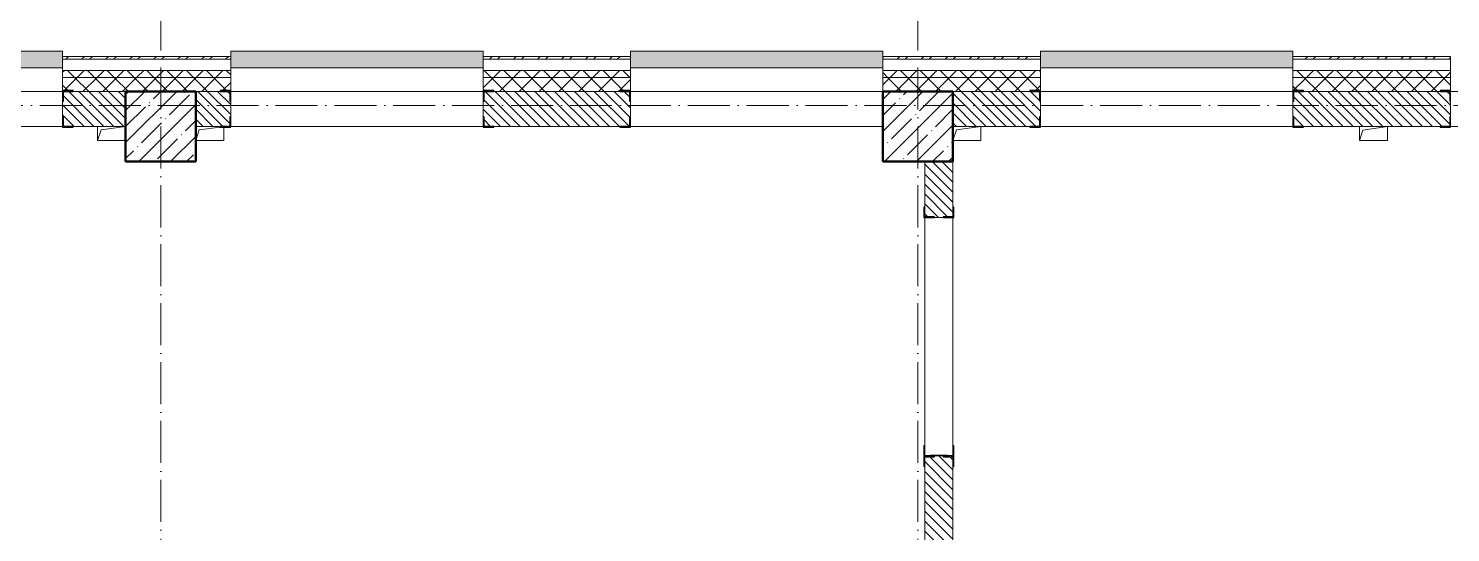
# Model space of a CAD drawing. Header units: millimetres. Extents: x -213536 to 1564669, y 70501 to 942238.
# Drawn here: x 626528 to 636671, y 368816 to 372411 of the extents above; entities that cross this region are included whole.
import ezdxf

# ---------------------------------------------------------------- set-up
doc = ezdxf.new("R2010")
doc.units = ezdxf.units.MM
doc.linetypes.add('50_200_ШТРИХ_1Т_ш5_п1_п1_', pattern=[700, 500, -100, 0, -100])
for name, color, linetype, lineweight in [('A-GENM-____-MCUT', 7, 'Continuous', 25), ('A-GENM-____-OTLN', 7, 'Continuous', 9), ('A-GENM-____-OTLN-1', 7, 'Continuous', 25), ('A-GLAZ-____-OTLN', 7, 'Continuous', 9), ('A-WALL-____-MCUT', 7, 'Continuous', 13), ('A-WALL-____-MCUT-1', 7, 'Continuous', 9), ('A-WALL-____-OTLN', 7, 'Continuous', 9), ('A-WALL-____-PATT-1', 7, 'Continuous', 9), ('A-WALL-FNSH-MCUT-1', 7, 'Continuous', 9), ('I-WALL-____-OTLN', 7, 'Continuous', 9), ('S-COLS-____-MCUT', 7, 'Continuous', 50), ('S-COLS-____-OTLN', 7, 'Continuous', 9), ('S-GRID-____-OTLN-1', 7, '50_200_ШТРИХ_1Т_ш5_п1_п1_', 9)]:
    doc.layers.add(name, color=color, linetype=linetype, lineweight=lineweight)
doc.layers.add('A-GLAZ-____-OTLN-1', color=7, linetype='Continuous', lineweight=9, true_color=0xc0c0c0)
pattern_1 = [(45, (549721.47, 286281.11), (-70.71068, 70.71068), []), (135, (549721.47, 286281.11), (-70.71068, -70.71068), [])]
pattern_2 = [(135, (549721.475, 286281.11), (-35.35534, -35.35534), [])]

# ---------------------------------------------------------------- blocks, each defined once
blk = doc.blocks.new('BSC_Колонна _Прямоугольная - 500х500-V41-АР1_План отверстий 3 этажа в осях 1-64_Ю-ЯЯ')
at = {"layer": 'S-COLS-____-OTLN'}
h = blk.add_hatch(dxfattribs=at)
h.set_pattern_fill('FP_49', color=256, style=0, pattern_type=2)
h.set_pattern_definition([(45, (-83150, -85431.04), (-114.04925, 114.04925), []), (45, (-83035.95, -85431.04), (-114.04925, 114.04925), [201.613, -40.323, 3.353, -36.97])])
h.paths.add_polyline_path([(-250, -250), (250, -250), (250, 250), (-250, 250)], flags=0)
at = {"layer": 'S-COLS-____-MCUT'}
for p, q in [((250, 250), (-250, 250)), ((-250, 250), (-250, -250)), ((250, -250), (250, 250)), ((-250, -250), (250, -250))]:
    blk.add_line(p, q, dxfattribs=at)
blk = doc.blocks.new('BSC_Колонна _Прямоугольная - 500х500-V43-АР1_План отверстий 3 этажа в осях 1-64_Ю-ЯЯ')
at = {"layer": 'S-COLS-____-OTLN'}
h = blk.add_hatch(dxfattribs=at)
h.set_pattern_fill('FP_51', color=256, style=0, pattern_type=2)
h.set_pattern_definition([(45, (-77750, -85431.04), (-114.04925, 114.04925), []), (45, (-77635.95, -85431.04), (-114.04925, 114.04925), [201.613, -40.323, 3.353, -36.97])])
h.paths.add_polyline_path([(-250, -250), (250, -250), (250, 250), (-250, 250)], flags=0)
at = {"layer": 'S-COLS-____-MCUT'}
for p, q in [((250, 250), (-250, 250)), ((-250, 250), (-250, -250)), ((250, -250), (250, 250)), ((-250, -250), (250, -250))]:
    blk.add_line(p, q, dxfattribs=at)
blk = doc.blocks.new('Фахверк_СКБ_Уголок - 250_2700-27497298-АР1_План отверстий 3 этажа в осях 1-64_Ю-ЯЯ')
at = {"layer": 'A-GENM-____-MCUT'}
for p, q in [((200, 181), (125, 181)), ((125, 181), (125, 106)), ((125, 106), (131, 106)), ((131, 106), (131, 175)), ((131, 175), (200, 175)), ((200, 175), (200, 181)), ((131, -6), (125, -6)), ((125, -6), (125, -81)), ((125, -81), (200, -81)), ((131, -75), (131, -6)), ((200, -75), (131, -75)), ((200, -81), (200, -75))]:
    blk.add_line(p, q, dxfattribs=at)
blk = doc.blocks.new('154_Стойка_СКБ_Уголок - СМ-2480_200-28346303-АР1_План отверстий 3 этажа в осях 1-64_Ю-ЯЯ')
at = {"layer": 'A-GENM-____-MCUT'}
for p, q in [((125, 156), (125, 81)), ((200, 156), (125, 156)), ((131, 81), (131, 150)), ((131, 150), (200, 150)), ((200, 150), (200, 156)), ((125, 81), (131, 81)), ((131, 19), (125, 19)), ((125, 19), (125, -56)), ((131, -50), (131, 19)), ((125, -56), (200, -56)), ((200, -50), (131, -50)), ((200, -56), (200, -50))]:
    blk.add_line(p, q, dxfattribs=at)
blk = doc.blocks.new('Стойка_Влож_Полоса боковая - Полоса-V164-АР1_План отверстий 3 этажа в осях 1-64_Ю-ЯЯ')
at = {"layer": 'A-GENM-____-OTLN'}
for p, q in [((-5, 60), (0, 60)), ((-5, -60), (-5, 60)), ((0, 31), (0, -31)), ((0, -60), (-5, -60))]:
    blk.add_line(p, q, dxfattribs=at)
blk = doc.blocks.new('Стойка_Влож_Уголок_Опорный - Уголок-28213941-АР1_План отверстий 3 этажа в осях 1-64_Ю-ЯЯ')
at = {"layer": 'A-GENM-____-OTLN'}
for p, q in [((-212, -6), (-212, 0)), ((0, 0), (0, -6)), ((-212, -75), (-212, -6)), ((-212, -6), (-206, -6)), ((-212, -75), (-206, -75)), ((-6, -6), (0, -6)), ((-6, -75), (0, -75)), ((0, -6), (0, -75))]:
    blk.add_line(p, q, dxfattribs=at)
blk = doc.blocks.new('Фахверк_СКБ_Уголок - 200_3960-28268576-АР1_План отверстий 3 этажа в осях 1-64_Ю-ЯЯ')
at = {"layer": 'A-GENM-____-MCUT'}
for p, q in [((200, 156), (125, 156)), ((125, 156), (125, 81)), ((131, 81), (131, 150)), ((131, 150), (200, 150)), ((200, 150), (200, 156)), ((125, 81), (131, 81)), ((131, 19), (125, 19)), ((125, 19), (125, -56)), ((131, -50), (131, 19)), ((125, -56), (200, -56)), ((200, -50), (131, -50)), ((200, -56), (200, -50))]:
    blk.add_line(p, q, dxfattribs=at)
blk = doc.blocks.new('AR_Отверстие прямоугольное _в плите_ - AR_Отверстие прямоугольное _в плите_-30510712-АР1_План отверстий 3 этажа в осях 1-64_Ю-ЯЯ')
at = {"layer": 'A-GENM-____-OTLN'}
for p, q in [((-100, 50), (-100, -50)), ((-100, -50), (-75, 25)), ((-75, 25), (100, 50)), ((-100, -50), (100, -50))]:
    blk.add_line(p, q, dxfattribs=at)
blk = doc.blocks.new('AR_Отверстие прямоугольное _в плите_ - AR_Отверстие прямоугольное _в плите_-V175-АР1_План отверстий 3 этажа в осях 1-64_Ю-ЯЯ')
at = {"layer": 'A-GENM-____-OTLN'}
for p, q in [((-100, -50), (-75, 25)), ((-75, 25), (100, 50)), ((100, -50), (100, 50)), ((-100, -50), (100, -50))]:
    blk.add_line(p, q, dxfattribs=at)
blk = doc.blocks.new('AR_Отверстие прямоугольное _в плите_ - AR_Отверстие прямоугольное _в плите_-V181-АР1_План отверстий 3 этажа в осях 1-64_Ю-ЯЯ')
at = {"layer": 'A-GENM-____-OTLN'}
for p, q in [((-100, -50), (-75, 25)), ((-75, 25), (75, 46)), ((100, -50), (100, 44)), ((-100, -50), (100, -50))]:
    blk.add_line(p, q, dxfattribs=at)
blk = doc.blocks.new('AR_Отверстие прямоугольное _в плите_ - AR_Отверстие прямоугольное _в плите_-V182-АР1_План отверстий 3 этажа в осях 1-64_Ю-ЯЯ')
at = {"layer": 'A-GENM-____-OTLN'}
for p, q in [((100, 50), (-100, 50)), ((-100, 50), (-100, -50)), ((-100, -50), (-75, 25)), ((-75, 25), (100, 50)), ((100, -50), (100, 50)), ((-100, -50), (100, -50))]:
    blk.add_line(p, q, dxfattribs=at)
blk = doc.blocks.new('Отлив_СКБ - Отлив витража_120_НВФ-31885689-АР1_План отверстий 3 этажа в осях 1-64_Ю-ЯЯ')
at = {"layer": 'A-GLAZ-____-OTLN-1'}
for points in [[(1800, 2), (1800, 120), (0, 120), (0, 2), (737, 2)], [(1800, 0), (1800, 2), (0, 2), (0, 0), (737, 0)]]:
    blk.add_hatch(color=256, dxfattribs=at).paths.add_polyline_path(points, flags=0)
at = {"layer": 'A-GLAZ-____-OTLN'}
for p, q in [((0, 83), (0, 120)), ((1800, 120), (0, 120)), ((1800, 120), (1800, 83)), ((0, 2), (1800, 2)), ((1800, 0), (0, 0))]:
    blk.add_line(p, q, dxfattribs=at)

msp = doc.modelspace()

# ---------------------------------------------------------------- hatches: boundary and pattern name
at = {"layer": 'A-WALL-____-PATT-1'}
h = msp.add_hatch(dxfattribs=at)
h.set_pattern_fill('FP_6', color=256, style=0, pattern_type=2)
h.set_pattern_definition([(45, (549721.47, 286281.11), (-85.53659, 85.53659), []), (45, (549778.5, 286281.11), (-85.53659, 85.53659), [])])
h.paths.add_polyline_path([(635546.5, 372192.2), (636671.5, 372192.2), (636671.5, 372212.2), (635546.5, 372212.2)], flags=0)
h.paths.add_polyline_path([(630127.1, 372192.2), (630821.5, 372192.2), (630821.5, 372212.2), (629771.5, 372212.2), (629771.5, 372192.2)], flags=0)
h.paths.add_polyline_path([(632778.3, 372192.2), (633746.5, 372192.2), (633746.5, 372212.2), (632621.5, 372212.2), (632621.5, 372192.2)], flags=0)
h.paths.add_polyline_path([(626771.5, 372192.2), (627971.5, 372192.2), (627971.5, 372212.2), (626771.5, 372212.2)], flags=0)
h.paths.add_polyline_path([(624456.5, 372192.2), (624971.5, 372192.2), (624971.5, 372212.2), (624456.5, 372212.2)], flags=0)
h = msp.add_hatch(dxfattribs=at)
h.set_pattern_fill('FP_4', color=256, style=0, pattern_type=2)
h.set_pattern_definition(pattern_1)
h.paths.add_polyline_path([(651201.5, 372062.2), (651201.5, 372112.2), (644221.5, 372112.2), (644221.5, 372062.2), (648685.4, 372062.2)], flags=0)
h.paths.add_polyline_path([(643221.5, 372062.2), (643221.5, 372112.2), (641471.5, 372112.2), (641471.5, 372062.2), (641615.6, 372062.2)], flags=0)
h.paths.add_polyline_path([(635546.5, 372062.2), (636671.5, 372062.2), (636671.5, 372112.2), (635546.5, 372112.2)], flags=0)
h.paths.add_polyline_path([(633746.5, 372062.2), (633746.5, 372112.2), (632621.5, 372112.2), (632621.5, 372062.2), (633662, 372062.2)], flags=0)
h.paths.add_polyline_path([(630127.1, 372062.2), (630821.5, 372062.2), (630821.5, 372112.2), (629771.5, 372112.2), (629771.5, 372062.2)], flags=0)
h.paths.add_polyline_path([(626771.5, 372062.2), (627971.5, 372062.2), (627971.5, 372112.2), (626771.5, 372112.2)], flags=0)
h.paths.add_polyline_path([(624971.5, 372062.2), (624971.5, 372112.2), (621421.5, 372112.2), (621421.5, 372062.2), (623940.9, 372062.2)], flags=0)
h.paths.add_polyline_path([(619621.5, 372062.2), (619621.5, 372112.2), (618421.5, 372112.2), (618421.5, 372062.2)], flags=0)
h.paths.add_polyline_path([(613621.5, 372062.2), (613621.5, 372112.2), (612371.5, 372112.2), (612371.5, 372062.2), (613336.2, 372062.2)], flags=0)
h.paths.add_polyline_path([(615421.5, 372062.2), (616621.5, 372062.2), (616621.5, 372112.2), (615421.5, 372112.2)], flags=0)
h.paths.add_polyline_path([(607571.5, 372062.2), (607571.5, 372112.2), (606371.5, 372112.2), (606371.5, 372062.2)], flags=0)
h.paths.add_polyline_path([(610571.5, 372062.2), (610571.5, 372112.2), (609371.5, 372112.2), (609371.5, 372062.2), (609801.2, 372062.2)], flags=0)
h.paths.add_polyline_path([(604571.5, 372062.2), (604571.5, 372112.2), (603371.5, 372112.2), (603371.5, 372062.2)], flags=0)
h.paths.add_polyline_path([(601571.5, 372062.2), (601571.5, 372112.2), (599771.5, 372112.2), (599771.5, 372062.2)], flags=0)
h = msp.add_hatch(dxfattribs=at)
h.set_pattern_fill('FP_4', color=256, style=0, pattern_type=2)
h.set_pattern_definition(pattern_1)
h.paths.add_polyline_path([(651121.5, 371962.2), (651201.5, 371962.2), (651201.5, 372062.2), (644221.5, 372062.2), (644221.5, 371962.2), (651071.5, 371962.2)], flags=0)
h.paths.add_polyline_path([(643221.5, 371962.2), (643221.5, 372062.2), (641471.5, 372062.2), (641471.5, 371968.2), (641546.5, 371968.2), (641546.5, 371962.2), (642721.5, 371962.2)], flags=0)
h.paths.add_polyline_path([(633671.5, 371962.2), (633671.5, 371968.2), (633746.5, 371968.2), (633746.5, 372062.2), (632621.5, 372062.2), (632621.5, 371962.2), (633662, 371962.2)], flags=0)
h.paths.add_polyline_path([(636313.2, 371962.2), (636596.5, 371962.2), (636596.5, 371968.2), (636671.5, 371968.2), (636671.5, 372062.2), (635546.5, 372062.2), (635546.5, 371968.2), (635621.5, 371968.2), (635621.5, 371962.2)], flags=0)
h.paths.add_polyline_path([(630746.5, 371962.2), (630746.5, 371968.2), (630821.5, 371968.2), (630821.5, 372062.2), (629771.5, 372062.2), (629771.5, 371968.2), (629846.5, 371968.2), (629846.5, 371962.2), (630127.1, 371962.2)], flags=0)
h.paths.add_polyline_path([(627896.5, 371962.2), (627896.5, 371968.2), (627971.5, 371968.2), (627971.5, 372062.2), (626771.5, 372062.2), (626771.5, 371968.2), (626846.5, 371968.2), (626846.5, 371962.2), (627721.5, 371962.2)], flags=0)
h.paths.add_polyline_path([(624971.5, 371962.2), (624971.5, 372062.2), (621421.5, 372062.2), (621421.5, 371968.2), (621496.5, 371968.2), (621496.5, 371962.2), (624471.5, 371962.2)], flags=0)
h.paths.add_polyline_path([(618921.5, 371962.2), (619546.5, 371962.2), (619546.5, 371968.2), (619621.5, 371968.2), (619621.5, 372062.2), (618421.5, 372062.2), (618421.5, 371962.2)], flags=0)
h.paths.add_polyline_path([(612971.5, 371962.2), (613546.5, 371962.2), (613546.5, 371968.2), (613621.5, 371968.2), (613621.5, 372062.2), (612371.5, 372062.2), (612371.5, 371968.2), (612446.5, 371968.2), (612446.5, 371962.2), (612471.5, 371962.2)], flags=0)
h.paths.add_polyline_path([(615496.5, 371962.2), (616546.5, 371962.2), (616546.5, 371968.2), (616621.5, 371968.2), (616621.5, 372062.2), (615421.5, 372062.2), (615421.5, 371968.2), (615496.5, 371968.2)], flags=0)
h.paths.add_polyline_path([(609801.2, 371962.2), (610496.5, 371962.2), (610496.5, 371968.2), (610571.5, 371968.2), (610571.5, 372062.2), (609371.5, 372062.2), (609371.5, 371968.2), (609446.5, 371968.2), (609446.5, 371962.2)], flags=0)
h.paths.add_polyline_path([(607496.5, 371962.2), (607496.5, 371968.2), (607571.5, 371968.2), (607571.5, 372062.2), (606371.5, 372062.2), (606371.5, 371968.2), (606446.5, 371968.2), (606446.5, 371962.2), (606971.5, 371962.2)], flags=0)
h.paths.add_polyline_path([(603446.5, 371962.2), (604496.5, 371962.2), (604496.5, 371968.2), (604571.5, 371968.2), (604571.5, 372062.2), (603371.5, 372062.2), (603371.5, 371968.2), (603446.5, 371968.2)], flags=0)
h.paths.add_polyline_path([(601496.5, 371962.2), (601496.5, 371968.2), (601571.5, 371968.2), (601571.5, 372062.2), (599771.5, 372062.2), (599771.5, 371962.2), (600721.5, 371962.2)], flags=0)
h = msp.add_hatch(dxfattribs=at)
h.set_pattern_fill('FP_9', color=256, style=0, pattern_type=2)
h.set_pattern_definition(pattern_2)
h.paths.add_polyline_path([(626777.5, 371712.2), (627221.5, 371712.2), (627221.5, 371962.2), (626777.5, 371962.2), (626777.5, 371893.2), (626771.5, 371893.2), (626771.5, 371781.2), (626777.5, 371781.2)], flags=0)
h = msp.add_hatch(dxfattribs=at)
h.set_pattern_fill('FP_9', color=256, style=0, pattern_type=2)
h.set_pattern_definition(pattern_2)
h.paths.add_polyline_path([(630815.5, 371712.2), (630815.5, 371781.2), (630821.5, 371781.2), (630821.5, 371893.2), (630815.5, 371893.2), (630815.5, 371962.2), (629777.5, 371962.2), (629777.5, 371893.2), (629771.5, 371893.2), (629771.5, 371781.2), (629777.5, 371781.2), (629777.5, 371712.2), (630746.5, 371712.2)], flags=0)
h.paths.add_polyline_path([(627721.5, 371712.2), (627965.5, 371712.2), (627965.5, 371781.2), (627971.5, 371781.2), (627971.5, 371893.2), (627965.5, 371893.2), (627965.5, 371962.2), (627721.5, 371962.2), (627721.5, 371893.2)], flags=0)
h = msp.add_hatch(dxfattribs=at)
h.set_pattern_fill('FP_9', color=256, style=0, pattern_type=2)
h.set_pattern_definition(pattern_2)
h.paths.add_polyline_path([(636665.5, 371712.2), (636665.5, 371781.2), (636671.5, 371781.2), (636671.5, 371893.2), (636665.5, 371893.2), (636665.5, 371962.2), (635552.5, 371962.2), (635552.5, 371893.2), (635546.5, 371893.2), (635546.5, 371781.2), (635552.5, 371781.2), (635552.5, 371712.2), (636596.5, 371712.2)], flags=0)
h.paths.add_polyline_path([(633740.5, 371712.2), (633740.5, 371781.2), (633746.5, 371781.2), (633746.5, 371893.2), (633740.5, 371893.2), (633740.5, 371962.2), (633121.5, 371962.2), (633121.5, 371712.2), (633671.5, 371712.2)], flags=0)
h = msp.add_hatch(dxfattribs=at)
h.set_pattern_fill('FP_9', color=256, style=0, pattern_type=2)
h.set_pattern_definition(pattern_2)
h.paths.add_polyline_path([(633121.5, 368462.2), (633121.5, 369356.2), (633052.5, 369356.2), (633052.5, 369362.2), (632990.5, 369362.2), (632990.5, 369356.2), (632921.5, 369356.2), (632921.5, 368462.2)], flags=0)
h.paths.add_polyline_path([(633052.5, 371062.2), (633052.5, 371068.2), (633121.5, 371068.2), (633121.5, 371462.2), (632921.5, 371462.2), (632921.5, 371068.2), (632990.5, 371068.2), (632990.5, 371062.2)], flags=0)

# ---------------------------------------------------------------- linework, layer by layer
at = {"layer": 'A-WALL-____-MCUT'}
for p, q in [((627971.5, 372192.2), (626771.5, 372192.2)), ((626771.5, 372192.2), (626771.5, 371968.2)), ((627971.5, 371968.2), (627971.5, 372192.2)), ((630821.5, 372192.2), (629771.5, 372192.2)), ((629771.5, 372192.2), (629771.5, 371968.2)), ((630821.5, 371968.2), (630821.5, 372192.2)), ((633746.5, 372192.2), (632621.5, 372192.2)), ((632621.5, 372192.2), (632621.5, 371962.2)), ((633746.5, 371968.2), (633746.5, 372192.2)), ((636671.5, 372192.2), (635546.5, 372192.2)), ((635546.5, 372192.2), (635546.5, 371968.2)), ((636671.5, 371968.2), (636671.5, 372192.2)), ((626771.5, 371893.2), (626771.5, 371781.2)), ((627971.5, 371781.2), (627971.5, 371893.2)), ((629771.5, 371893.2), (629771.5, 371781.2)), ((630821.5, 371781.2), (630821.5, 371893.2)), ((633746.5, 371781.2), (633746.5, 371893.2)), ((635546.5, 371893.2), (635546.5, 371781.2)), ((636671.5, 371781.2), (636671.5, 371893.2)), ((626846.5, 371712.2), (627221.5, 371712.2)), ((627721.5, 371712.2), (627896.5, 371712.2)), ((629846.5, 371712.2), (630746.5, 371712.2)), ((633121.5, 371712.2), (633671.5, 371712.2)), ((635621.5, 371712.2), (636596.5, 371712.2)), ((632921.5, 371462.2), (632921.5, 371137.2)), ((633121.5, 371137.2), (633121.5, 371462.2)), ((632990.5, 371062.2), (633052.5, 371062.2)), ((632921.5, 369287.2), (632921.5, 368462.2)), ((633121.5, 368462.2), (633121.5, 369287.2))]:
    msp.add_line(p, q, dxfattribs=at)
at = {"layer": 'A-WALL-____-MCUT-1'}
for p, q in [((627971.5, 372112.2), (626771.5, 372112.2)), ((627971.5, 372062.2), (626771.5, 372062.2)), ((630821.5, 372112.2), (629771.5, 372112.2)), ((630821.5, 372062.2), (629771.5, 372062.2)), ((633746.5, 372112.2), (632621.5, 372112.2)), ((633746.5, 372062.2), (632621.5, 372062.2)), ((636671.5, 372112.2), (635546.5, 372112.2)), ((636671.5, 372062.2), (635546.5, 372062.2)), ((626846.5, 371962.2), (627221.5, 371962.2)), ((627721.5, 371962.2), (627896.5, 371962.2)), ((627896.5, 371962.2), (627721.5, 371962.2)), ((629846.5, 371962.2), (630746.5, 371962.2)), ((630746.5, 371962.2), (629846.5, 371962.2)), ((633121.5, 371962.2), (633671.5, 371962.2)), ((633671.5, 371962.2), (633121.5, 371962.2)), ((635621.5, 371962.2), (636596.5, 371962.2)), ((636596.5, 371962.2), (635621.5, 371962.2))]:
    msp.add_line(p, q, dxfattribs=at)
at = {"layer": 'A-WALL-____-OTLN'}
for p, q in [((626771.5, 371962.2), (624971.5, 371962.2)), ((629771.5, 371962.2), (627971.5, 371962.2)), ((632621.5, 371962.2), (630821.5, 371962.2)), ((635546.5, 371962.2), (633746.5, 371962.2)), ((633746.5, 371962.2), (635546.5, 371962.2)), ((638471.5, 371962.2), (636671.5, 371962.2)), ((636671.5, 371962.2), (638471.5, 371962.2)), ((626771.5, 371712.2), (624971.5, 371712.2)), ((629771.5, 371712.2), (627971.5, 371712.2)), ((632621.5, 371712.2), (630821.5, 371712.2)), ((635546.5, 371712.2), (633746.5, 371712.2)), ((638471.5, 371712.2), (636671.5, 371712.2))]:
    msp.add_line(p, q, dxfattribs=at)
at = {"layer": 'A-WALL-FNSH-MCUT-1'}
for p, q in [((627971.5, 372212.2), (626771.5, 372212.2)), ((626771.5, 372212.2), (626771.5, 372192.2)), ((626771.5, 372192.2), (627971.5, 372192.2)), ((627971.5, 372192.2), (627971.5, 372212.2)), ((630821.5, 372212.2), (629771.5, 372212.2)), ((629771.5, 372212.2), (629771.5, 372192.2)), ((629771.5, 372192.2), (630821.5, 372192.2)), ((630821.5, 372192.2), (630821.5, 372212.2)), ((633746.5, 372212.2), (632621.5, 372212.2)), ((632621.5, 372212.2), (632621.5, 372192.2)), ((632621.5, 372192.2), (633746.5, 372192.2)), ((633746.5, 372192.2), (633746.5, 372212.2)), ((636671.5, 372212.2), (635546.5, 372212.2)), ((635546.5, 372212.2), (635546.5, 372192.2)), ((635546.5, 372192.2), (636671.5, 372192.2)), ((636671.5, 372192.2), (636671.5, 372212.2))]:
    msp.add_line(p, q, dxfattribs=at)
at = {"layer": 'I-WALL-____-OTLN'}
for p, q in [((632921.5, 369362.2), (632921.5, 371062.2)), ((633121.5, 371062.2), (633121.5, 369362.2))]:
    msp.add_line(p, q, dxfattribs=at)
at = {"layer": 'S-GRID-____-OTLN-1', "color": 251, "ltscale": 0.6, "true_color": 0x636466}
for p, q in [((627471.5, 377174), (627471.5, 326262.2)), ((632871.5, 377174), (632871.5, 326262.2)), ((653795.9, 371862.2), (545052.7, 371862.2))]:
    msp.add_line(p, q, dxfattribs=at)

# ---------------------------------------------------------------- block references
at = {"layer": 'A-GENM-____-OTLN'}
for name, p in [('AR_Отверстие прямоугольное _в плите_ - AR_Отверстие прямоугольное _в плите_-30510712-АР1_План отверстий 3 этажа в осях 1-64_Ю-ЯЯ', (627121.5, 371662.2)), ('AR_Отверстие прямоугольное _в плите_ - AR_Отверстие прямоугольное _в плите_-V181-АР1_План отверстий 3 этажа в осях 1-64_Ю-ЯЯ', (627821.5, 371662.2)), ('AR_Отверстие прямоугольное _в плите_ - AR_Отверстие прямоугольное _в плите_-V175-АР1_План отверстий 3 этажа в осях 1-64_Ю-ЯЯ', (633221.5, 371662.2)), ('AR_Отверстие прямоугольное _в плите_ - AR_Отверстие прямоугольное _в плите_-V182-АР1_План отверстий 3 этажа в осях 1-64_Ю-ЯЯ', (636121.4, 371661.8))]:
    msp.add_blockref(name, p, dxfattribs=at)
for name, p, rotation in [('Стойка_Влож_Уголок_Опорный - Уголок-28213941-АР1_План отверстий 3 этажа в осях 1-64_Ю-ЯЯ', (632915.5, 369362.2), 180), ('Стойка_Влож_Полоса боковая - Полоса-V164-АР1_План отверстий 3 этажа в осях 1-64_Ю-ЯЯ', (633021.5, 369362.2), 269.9999999999999)]:
    msp.add_blockref(name, p, dxfattribs=dict(at, rotation=rotation))
at = {"layer": 'A-GENM-____-OTLN-1'}
for p in [(626646.5, 371787.2), (629646.5, 371787.2), (635421.5, 371787.2)]:
    msp.add_blockref('Фахверк_СКБ_Уголок - 250_2700-27497298-АР1_План отверстий 3 этажа в осях 1-64_Ю-ЯЯ', p, dxfattribs=at)
for name, p, rotation in [('Фахверк_СКБ_Уголок - 250_2700-27497298-АР1_План отверстий 3 этажа в осях 1-64_Ю-ЯЯ', (628096.5, 371887.2), 180), ('Фахверк_СКБ_Уголок - 250_2700-27497298-АР1_План отверстий 3 этажа в осях 1-64_Ю-ЯЯ', (630946.5, 371887.2), 180), ('Фахверк_СКБ_Уголок - 250_2700-27497298-АР1_План отверстий 3 этажа в осях 1-64_Ю-ЯЯ', (633871.5, 371887.2), 180), ('Фахверк_СКБ_Уголок - 250_2700-27497298-АР1_План отверстий 3 этажа в осях 1-64_Ю-ЯЯ', (636796.5, 371887.2), 180), ('Фахверк_СКБ_Уголок - 200_3960-28268576-АР1_План отверстий 3 этажа в осях 1-64_Ю-ЯЯ', (633071.5, 370937.2), 89.9999999999999), ('154_Стойка_СКБ_Уголок - СМ-2480_200-28346303-АР1_План отверстий 3 этажа в осях 1-64_Ю-ЯЯ', (632971.5, 369487.2), 269.9999999999999)]:
    msp.add_blockref(name, p, dxfattribs=dict(at, rotation=rotation))
at = {"layer": 'A-GLAZ-____-OTLN'}
for p in [(624971.5, 372129.2), (627971.5, 372129.2), (630821.5, 372129.2), (633746.5, 372129.2)]:
    msp.add_blockref('Отлив_СКБ - Отлив витража_120_НВФ-31885689-АР1_План отверстий 3 этажа в осях 1-64_Ю-ЯЯ', p, dxfattribs=at)
at = {"layer": 'S-COLS-____-OTLN'}
for name, p in [('BSC_Колонна _Прямоугольная - 500х500-V43-АР1_План отверстий 3 этажа в осях 1-64_Ю-ЯЯ', (627471.5, 371712.2)), ('BSC_Колонна _Прямоугольная - 500х500-V41-АР1_План отверстий 3 этажа в осях 1-64_Ю-ЯЯ', (632871.5, 371712.2))]:
    msp.add_blockref(name, p, dxfattribs=at)

doc.saveas('drawing.dxf')
